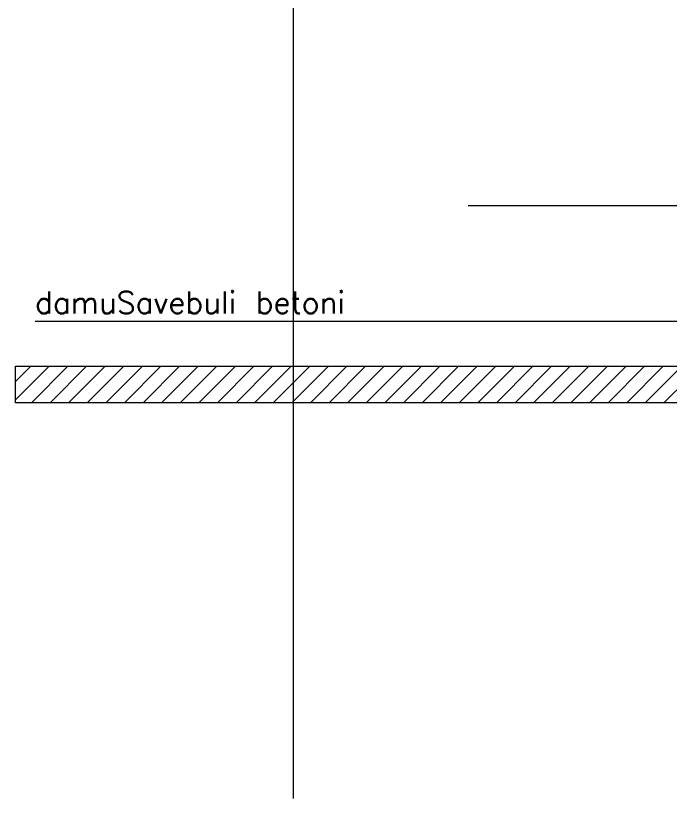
# Model space of a CAD drawing. Header units: millimetres. Extents: x 475616349 to 476941521, y 4620115302 to 4621446928.
# Drawn here: x 476638025 to 476646970, y 4620511409 to 4620522118 of the extents above; entities that cross this region are included whole.
import ezdxf

# ---------------------------------------------------------------- set-up
doc = ezdxf.new("R2010")
doc.units = ezdxf.units.MM
doc.header["$MEASUREMENT"] = 0
for name, color, linetype, lineweight in [('2D Drafting - General_Pen_No__7_Pen_No__250', 7, 'Continuous', 0), ('2D Drafting - General_Pen_No__7_Pen_No__7', 7, 'Continuous', 0), ('Annotation - Text_Pen_No__7_Pen_No__7_Pen_No__142', 142, 'Continuous', 0), ('New_Site & Landscape - Terrain_Pen_No__250', 7, 'Continuous', 0), ('New_Structural - Bearing_Pen_No__1', 1, 'Continuous', 0), ('zoma_Pen_No__5_Pen_No__142', 142, 'Continuous', 0)]:
    doc.layers.add(name, color=color, linetype=linetype, lineweight=lineweight)
doc.layers.add('zoma_Pen_No__5', color=7, linetype='Continuous')

# ---------------------------------------------------------------- blocks, each defined once
blk = doc.blocks.new('Line_69', base_point=(476648677, 4620517932))
at = {"layer": 'zoma_Pen_No__5_Pen_No__142', "linetype": 'Continuous', "lineweight": 0}
blk.add_hatch(color=142, dxfattribs=at).paths.add_polyline_path([(476648577, 4620517932), (476648585, 4620517894), (476648607, 4620517862), (476648639, 4620517840), (476648677, 4620517832), (476648716, 4620517840), (476648748, 4620517862), (476648770, 4620517894), (476648777, 4620517932), (476648770, 4620517971), (476648748, 4620518003), (476648716, 4620518025), (476648677, 4620518032), (476648639, 4620518025), (476648607, 4620518003), (476648585, 4620517971)])
at = {"layer": 'zoma_Pen_No__5_Pen_No__142', "color": 142, "linetype": 'Continuous', "lineweight": 0}
blk.add_line((476648577, 4620517932), (476638291, 4620517932), dxfattribs=at)
blk.add_circle((476648677, 4620517932), 100, dxfattribs=at)

msp = doc.modelspace()

# ---------------------------------------------------------------- hatches: boundary and pattern name
at = {"layer": '2D Drafting - General_Pen_No__7_Pen_No__7', "linetype": 'Continuous', "lineweight": 0}
h = msp.add_hatch(dxfattribs=at)
h.set_pattern_fill('MASONRY_BLOCK', style=0, pattern_type=2)
h.set_pattern_definition([(45, (476577134.07, 4620325125.74), (-127.27922, 127.27922), [])])
h.paths.add_polyline_path([(476694428.066, 4620517320.282), (476694428.066, 4620516820.283), (476638024.67, 4620516820.283), (476638024.67, 4620517320.273), (476652661.483, 4620517320.304)])

# ---------------------------------------------------------------- linework, layer by layer
at = {"layer": '2D Drafting - General_Pen_No__7_Pen_No__250', "color": 7, "linetype": 'Continuous', "lineweight": 0, "flags": 128}
msp.add_lwpolyline([(476694428.066, 4620517320.282), (476694428.066, 4620516820.283), (476638024.67, 4620516820.283), (476638024.67, 4620517320.273), (476652661.483, 4620517320.304)], close=True, dxfattribs=at)
at = {"layer": 'New_Site & Landscape - Terrain_Pen_No__250', "color": 7, "linetype": 'Continuous', "lineweight": 0}
msp.add_line((476644218.077, 4620519520.362), (476647692.13, 4620519520.362), dxfattribs=at)
at = {"layer": 'New_Structural - Bearing_Pen_No__1', "color": 1, "linetype": 'Continuous', "lineweight": 0}
msp.add_line((476641821.264, 4620538139.847), (476641821.264, 4620511408.521), dxfattribs=at)

# ---------------------------------------------------------------- block references
at = {"layer": 'zoma_Pen_No__5', "color": 142, "linetype": 'Continuous', "lineweight": 0}
msp.add_blockref('Line_69', (476648677.355, 4620517932.261), dxfattribs=at)

# ---------------------------------------------------------------- texts
at = {"layer": 'Annotation - Text_Pen_No__7_Pen_No__7_Pen_No__142', "color": 142, "linetype": 'Continuous', "lineweight": 0, "insert": (476638290.595, 4620518342.141), "char_height": 300, "attachment_point": 1}
msp.add_mtext('\\A1;{\\pql;\\Ftxt.shx;damuSavebuli betoni}', dxfattribs=at)

doc.saveas('drawing.dxf')
